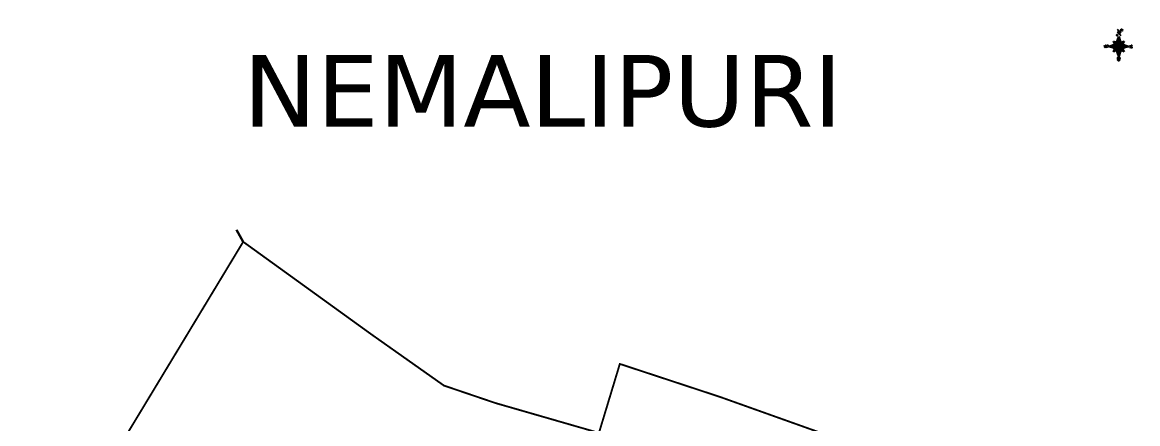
# Model space of a CAD drawing. Header units: inches. Extents: x 394927 to 400956, y 1849711 to 1856189.
# Drawn here: x 394927 to 400956, y 1854018 to 1856189 of the extents above; entities that cross this region are included whole.
import ezdxf

# ---------------------------------------------------------------- set-up
doc = ezdxf.new("R2010")
doc.units = ezdxf.units.IN
doc.header["$MEASUREMENT"] = 0
for name, color, linetype in [('BND', 6, 'Continuous'), ('bord', 1, 'Continuous'), ('TEXT', 7, 'Continuous')]:
    doc.layers.add(name, color=color, linetype=linetype)
doc.styles.get("Standard").update_dxf_attribs({"font": 'verdana.ttf'})
pattern_1 = [(267.297113149, (-8720374.938, 50637915.138), (10.5367255337, -0.497431438), [])]
pattern_2 = [(357.297113149, (-8720374.938, 50637915.138), (0.497431438, 10.5367255337), [])]

# ---------------------------------------------------------------- blocks, each defined once
blk = doc.blocks.new('*X23')
at = {"color": 0, "linetype": 'Continuous'}
for p, q in [((6321.6, 240.5), (6322.3, 241.2)), ((6321.6, 240.3), (6322.3, 241)), ((6321.6, 240.1), (6322.3, 240.8)), ((6321.6, 239.9), (6322.4, 240.7)), ((6321.6, 239.8), (6322.4, 240.6)), ((6321.6, 239.6), (6322.5, 240.5)), ((6321.6, 239.4), (6322.5, 240.3)), ((6321.6, 239.2), (6322.6, 240.2)), ((6321.7, 239.1), (6322.6, 240.1)), ((6321.8, 240.8), (6322.4, 241.4)), ((6321.8, 239), (6322.7, 240)), ((6321.8, 239), (6322.8, 239.9)), ((6321.9, 238.9), (6322.9, 239.8)), ((6322, 238.8), (6323, 239.7)), ((6322.1, 241.3), (6322.4, 241.6)), ((6322.1, 238.7), (6323.1, 239.6)), ((6322.2, 238.6), (6323.1, 239.6)), ((6322.3, 238.5), (6323.2, 239.5)), ((6322.4, 238.5), (6323.3, 239.4)), ((6322.5, 238.4), (6323.4, 239.3)), ((6322.7, 238.4), (6323.6, 239.3)), ((6322.8, 238.3), (6323.7, 239.2)), ((6322.9, 238.3), (6323.8, 239.1)), ((6323.1, 238.2), (6323.9, 239.1)), ((6323.2, 238.2), (6324, 239)), ((6323.3, 238.2), (6324.2, 239)), ((6323.5, 238.1), (6324.3, 238.9)), ((6323.7, 238.1), (6324.4, 238.9)), ((6323.8, 238.1), (6324.6, 238.8)), ((6324.1, 238.2), (6324.7, 238.8)), ((6324.3, 238.3), (6324.9, 238.8)), ((6324.6, 238.3), (6325.1, 238.8)), ((6324.8, 238.4), (6325.2, 238.8)), ((6325.1, 238.5), (6325.4, 238.8)), ((6325.4, 238.6), (6325.6, 238.8))]:
    blk.add_line(p, q, dxfattribs=at)
blk = doc.blocks.new('*X22')
at = {"color": 0, "linetype": 'Continuous'}
for p, q in [((6324.4, 240.3), (6324.5, 240.4)), ((6324.6, 240.3), (6324.8, 240.5)), ((6324.7, 240.2), (6325, 240.5)), ((6324.8, 240.2), (6325.2, 240.6)), ((6325, 240.1), (6325.5, 240.6)), ((6325.1, 240.1), (6325.6, 240.6)), ((6325.2, 240), (6325.8, 240.6)), ((6325.3, 240), (6326, 240.6)), ((6325.4, 239.9), (6326.1, 240.6)), ((6325.5, 239.8), (6326.2, 240.5)), ((6325.6, 239.8), (6326.3, 240.5)), ((6325.7, 239.7), (6326.5, 240.4)), ((6325.9, 239.6), (6326.6, 240.3)), ((6326, 239.5), (6326.7, 240.3)), ((6326, 239.4), (6326.8, 240.2)), ((6326.1, 239.3), (6327, 240.2)), ((6326.2, 239.3), (6327.1, 240.1)), ((6326.3, 239.2), (6327.1, 240)), ((6326.4, 239.1), (6327.2, 239.9)), ((6326.5, 239), (6327.3, 239.8)), ((6326.5, 238.9), (6327.4, 239.7)), ((6326.6, 238.8), (6327.5, 239.6)), ((6326.7, 238.7), (6327.5, 239.5)), ((6326.8, 238.6), (6327.6, 239.4)), ((6326.8, 238.5), (6327.7, 239.3)), ((6326.8, 236.5), (6327.4, 237)), ((6326.9, 238.3), (6327.8, 239.2)), ((6326.9, 238.2), (6327.9, 239.1)), ((6326.9, 236.8), (6327.6, 237.4)), ((6327, 238.1), (6327.8, 239)), ((6327, 237.9), (6327.8, 238.8)), ((6327, 237.8), (6327.8, 238.6)), ((6327, 237.6), (6327.8, 238.4)), ((6327, 237.4), (6327.8, 238.2)), ((6327, 237.3), (6327.8, 238)), ((6327, 237.1), (6327.8, 237.9))]:
    blk.add_line(p, q, dxfattribs=at)
blk = doc.blocks.new('H')
at = {"layer": 'bord', "extrusion": (0.000427885, 0.004792, 0.999988)}
h = blk.add_hatch(dxfattribs=at)
h.set_pattern_fill('LINE', color=8, scale=84.387686, angle=-2.7029, style=0)
h.set_pattern_definition(pattern_2)
h.paths.add_polyline_path([(-492, 786, -0.090992), (-448, 775), (-486, 912)])
h = blk.add_hatch(dxfattribs=at)
h.set_pattern_fill('LINE', color=8, scale=84.387686, angle=-92.7029, style=0)
h.set_pattern_definition(pattern_1)
h.paths.add_polyline_path([(-625, 665, -0.090992), (-615, 710), (-751, 671)])
h = blk.add_hatch(dxfattribs=at)
h.set_pattern_fill('LINE', color=8, scale=84.387686, angle=-92.7029, style=0)
h.set_pattern_definition(pattern_1)
h.paths.add_polyline_path([(-246, 647), (-372, 653, -0.090992), (-382, 609)])
h = blk.add_hatch(dxfattribs=at)
h.set_pattern_fill('LINE', color=8, scale=84.387686, angle=-2.7029, style=0)
h.set_pattern_definition(pattern_2)
h.paths.add_polyline_path([(-504, 533, -0.090992), (-549, 543), (-510, 406)])
for p, q in [((-538, 774, -1216), (-487, 906, -1216)), ((-519, 1020, -1217), (-435, 927, -1216)), ((-516, 1087, -1217), (-432, 994, -1217)), ((-487, 906, -1216), (-493, 780, -1216)), ((-487, 906, -1216), (-448, 769, -1216)), ((-865, 701, -1215), (-847, 638, -1215)), ((-847, 700, -1215), (-829, 637, -1215)), ((-829, 699, -1215), (-811, 636, -1215)), ((-829, 699, -1215), (-811, 698, -1215)), ((-811, 698, -1215), (-794, 635, -1215)), ((-752, 665, -1215), (-615, 704, -1215)), ((-752, 665, -1215), (-625, 659, -1215)), ((-619, 614, -1215), (-752, 665, -1215)), ((-639, 526, -1214), (-606, 585, -1215)), ((-639, 526, -1214), (-593, 568, -1215)), ((-627, 794, -1216), (-567, 760, -1216)), ((-627, 794, -1216), (-584, 747, -1215)), ((-599, 731, -1215), (-627, 794, -1216)), ((-421, 753, -1216), (-359, 781, -1216)), ((-371, 513, -1214), (-414, 560, -1215)), ((-359, 781, -1216), (-405, 739, -1216)), ((-399, 576, -1215), (-371, 513, -1214)), ((-359, 781, -1216), (-392, 721, -1215)), ((-246, 641, -1215), (-383, 603, -1215)), ((-379, 693, -1215), (-246, 641, -1215)), ((-373, 647, -1215), (-246, 641, -1215)), ((-213, 669, -1215), (-217, 601, -1215)), ((-197, 600, -1215), (-194, 668, -1215)), ((-577, 553, -1215), (-639, 526, -1214)), ((-511, 400, -1214), (-549, 537, -1214)), ((-460, 533, -1215), (-511, 400, -1214)), ((-505, 527, -1214), (-511, 400, -1214)), ((-371, 513, -1214), (-431, 546, -1215))]:
    blk.add_line(p, q, dxfattribs=at)
at = {"layer": 'bord', "color": 8, "linetype": 'ByBlock', "extrusion": (0.000427885, 0.004792, 0.999988)}
for p, q in [((-373, 647, -1215), (-625, 659, -1215)), ((-378, 616, -1215), (-623, 628, -1215)), ((-375, 679, -1215), (-620, 691, -1215)), ((-392, 585, -1215), (-611, 595, -1215)), ((-386, 711, -1215), (-605, 722, -1215)), ((-420, 555, -1215), (-587, 562, -1215)), ((-411, 744, -1216), (-578, 752, -1216)), ((-493, 780, -1216), (-505, 527, -1214))]:
    blk.add_line(p, q, dxfattribs=at)
at = {"layer": 'bord', "extrusion": (0.000427885, 0.004792, 0.999988), "elevation": -1212}
for points, const_width in [([(-530, 950, 1), (-520, 939, 1)], 14.8), ([(-414, 1073, 1), (-398, 1058, 1)], 22.3), ([(-776, 697, 1), (-769, 690, 1)], 8.9), ([(-180, 618, 1), (-173, 611, 1)], 9.79), ([(-178, 667, 1), (-171, 660, 1)], 9.79), ([(-525, 322, 1), (-533, 329, 1)], 11.1), ([(-490, 362, 1), (-498, 369, 1)], 11.1)]:
    blk.add_lwpolyline(points, format="xyb", close=True, dxfattribs=dict(at, const_width=const_width))
for points, const_width in [([(-522, 960), (-516, 1093)], 1.61), ([(-434, 933), (-428, 1066)], 1.61), ([(-870, 707), (-846, 706)], 0.642), ([(-829, 643), (-855, 644)], 0.642), ([(-829, 643), (-821, 678)], 0.642), ([(-811, 642), (-784, 641)], 0.642), ([(-793, 641), (-782, 694)], 0.642), ([(-177, 605), (-226, 607)], 0.706), ([(-223, 676), (-174, 673)], 0.706), ([(-195, 645), (-185, 644)], 0.706)]:
    blk.add_lwpolyline(points, dxfattribs=dict(at, const_width=const_width))
for points in [[(-537, 317), (-531, 310), (-520, 307), (-505, 307), (-494, 310), (-486, 318), (-487, 326), (-491, 333), (-494, 336), (-503, 341), (-522, 347), (-530, 352), (-534, 355), (-537, 363), (-537, 373), (-530, 381), (-520, 384), (-504, 384), (-493, 380), (-487, 373)], [(-522, 348), (-526, 354), (-528, 361), (-528, 371), (-526, 375), (-521, 381), (-515, 384)], [(-505, 307), (-499, 312), (-497, 319), (-497, 327), (-501, 335), (-509, 343)]]:
    blk.add_lwpolyline(points, dxfattribs=at)
at = {"layer": 'bord', "extrusion": (0.000427885, 0.004792, 0.999988)}
for centre, radius in [((-525, 944, -1212), 14.8), ((-406, 1065, -1212), 22.3), ((-773, 694, -1212), 8.9), ((-498, 659, -1212), 127), ((-177, 615, -1212), 9.79), ((-174, 663, -1212), 9.79), ((-529, 325, -1212), 11.1), ((-494, 365, -1212), 11.1)]:
    blk.add_circle(centre, radius, dxfattribs=at)
at = {"layer": 'bord', "color": 8, "linetype": 'ByBlock', "extrusion": (0.000427885, 0.004792, 0.999988)}
for centre, radius, start, end in [((-482, 658, -1212), 128, 94.9254, 259.6691), ((-437, 656, -1212), 141, 113.2864, 241.308), ((-316, 651, -1212), 222, 142.5892, 212.0053), ((-560, 662, -1212), 141, 293.2864, 61.308), ((-681, 668, -1212), 222, 322.5892, 32.0053), ((-515, 660, -1212), 128, 274.9254, 79.6691)]:
    blk.add_arc(centre, radius, start, end, dxfattribs=at)
at = {"layer": 'bord', "extrusion": (0.000427885, 0.004792, 0.999988)}
for points in [[(-516, 1093, -1212), (-431, 1000, -1212), (-519, 1026, -1212), (-434, 933, -1212)], [(-864, 707, -1212), (-846, 706, -1212), (-846, 644, -1212), (-829, 643, -1212)], [(-829, 705, -1212), (-811, 704, -1212), (-811, 642, -1212), (-793, 641, -1212)], [(-193, 674, -1212), (-197, 606, -1212), (-213, 675, -1212), (-216, 607, -1212)]]:
    blk.add_solid(points, dxfattribs=at)
at = {"layer": 'bord', "extrusion": (0.000427885, 0.004792, 0.999988), "xscale": 7.977342409717546, "yscale": 7.977342408231451, "zscale": 7.977342408476333, "rotation": 138.0840426661453}
for name, p in [('*X22', (38301, -31929, -1212)), ('*X23', (38314, -31951, -1212))]:
    blk.add_blockref(name, p, dxfattribs=at)

msp = doc.modelspace()

# ---------------------------------------------------------------- hatches: boundary and pattern name
h = msp.add_hatch()
h.set_pattern_fill('DASH', color=4, scale=500, angle=45)
h.paths.add_polyline_path([(398971.6, 1854484.1), (399319.2, 1854481.3), (399319.7, 1854541.4), (398972.1, 1854544.2)], flags=24)

# ---------------------------------------------------------------- linework, layer by layer
at = {"const_width": 0.175}
for points in [[(394927.2, 1856188.7), (400955.8, 1856188.7), (400955.8, 1849711), (394927.2, 1849711)], [(400955.8, 1856188.7), (400741.9, 1856188.7), (400741.9, 1855956.3), (400955.8, 1855956.3)]]:
    msp.add_lwpolyline(points, close=True, dxfattribs=at)
at = {"layer": 'BND', "lineweight": 30}
msp.add_lwpolyline([(396121.1, 1855001.6), (396084.8, 1855067)], dxfattribs=at)
at = {"layer": 'BND', "lineweight": 30, "const_width": 10}
msp.add_lwpolyline([(399336, 1853935.2), (398699.3, 1854162.3), (398383.2, 1854266.5), (398156.8, 1854341.1), (398043.9, 1853968.1), (397483.2, 1854129.9), (397205.7, 1854224.2), (396814.9, 1854500.3), (396121.1, 1855001.6), (395438.7, 1853871.9)], dxfattribs=at)

# ---------------------------------------------------------------- block references
at = {"xscale": 0.2155626768521142, "yscale": 0.2155626768521142, "zscale": 0.2155626768521142, "rotation": 2.5795868384526}
msp.add_blockref('H', (400967, 1855922.4, 261.8), dxfattribs=at)

# ---------------------------------------------------------------- texts
at = {"layer": 'TEXT', "color": 5}
msp.add_text('NEMALIPURI', height=386.83, dxfattribs=at).set_placement((396121, 1855625.1))

doc.saveas('drawing.dxf')
